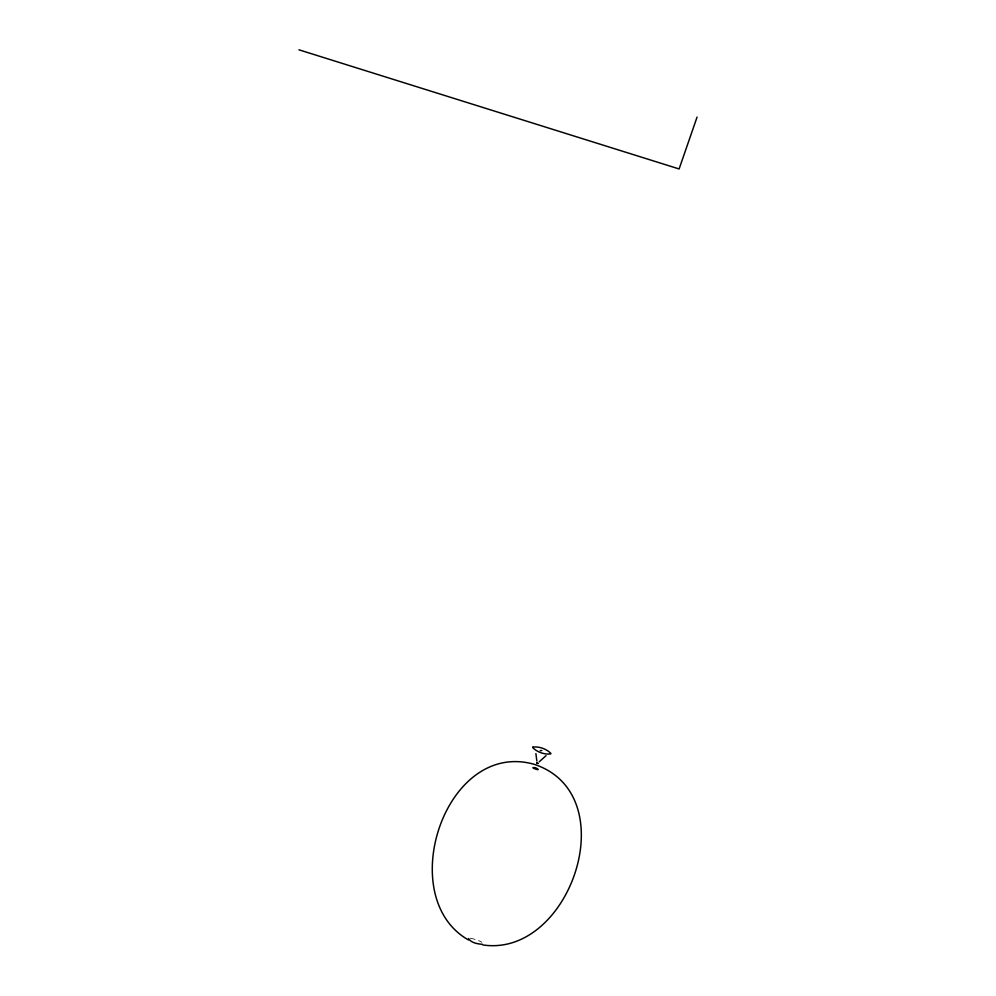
<?xml version="1.0" encoding="UTF-8"?>
<svg xmlns="http://www.w3.org/2000/svg" width="996" height="996" viewBox="0 0 996 996"><rect width="100%" height="100%" fill="white"/><g stroke="black" fill="none" stroke-linecap="round" stroke-linejoin="round"><path stroke-width="0.75" stroke-dasharray="4.98 3.74" d="M470.224 938.182L477.171 939.875L481.84 942.216"/><path stroke-width="1.49" d="M468.556 938.518C470.772 942.726 477.657 944.021 482.325 944.283M697.076 117.08L679.11 168.959L298.925 49.8M539.185 761.84L546.032 755.665M541.799 750.523L540.218 750.611M482.786 944.93C570.31 958.127 625.737 794.733 534.379 764.368C445.013 738.795 393.296 897.309 468.469 939.963M535.35 767.729C526.859 766.484 543.779 772.323 536.122 767.991M535.898 753.599L536.844 761.031M532.872 747.112L532.723 747.672C537.13 752.092 544.513 754.794 550.713 753.922L550.863 753.362C546.455 748.942 539.073 746.241 532.872 747.112M536.72 762.961L538.077 763.471L536.72 762.961"/></g></svg>
